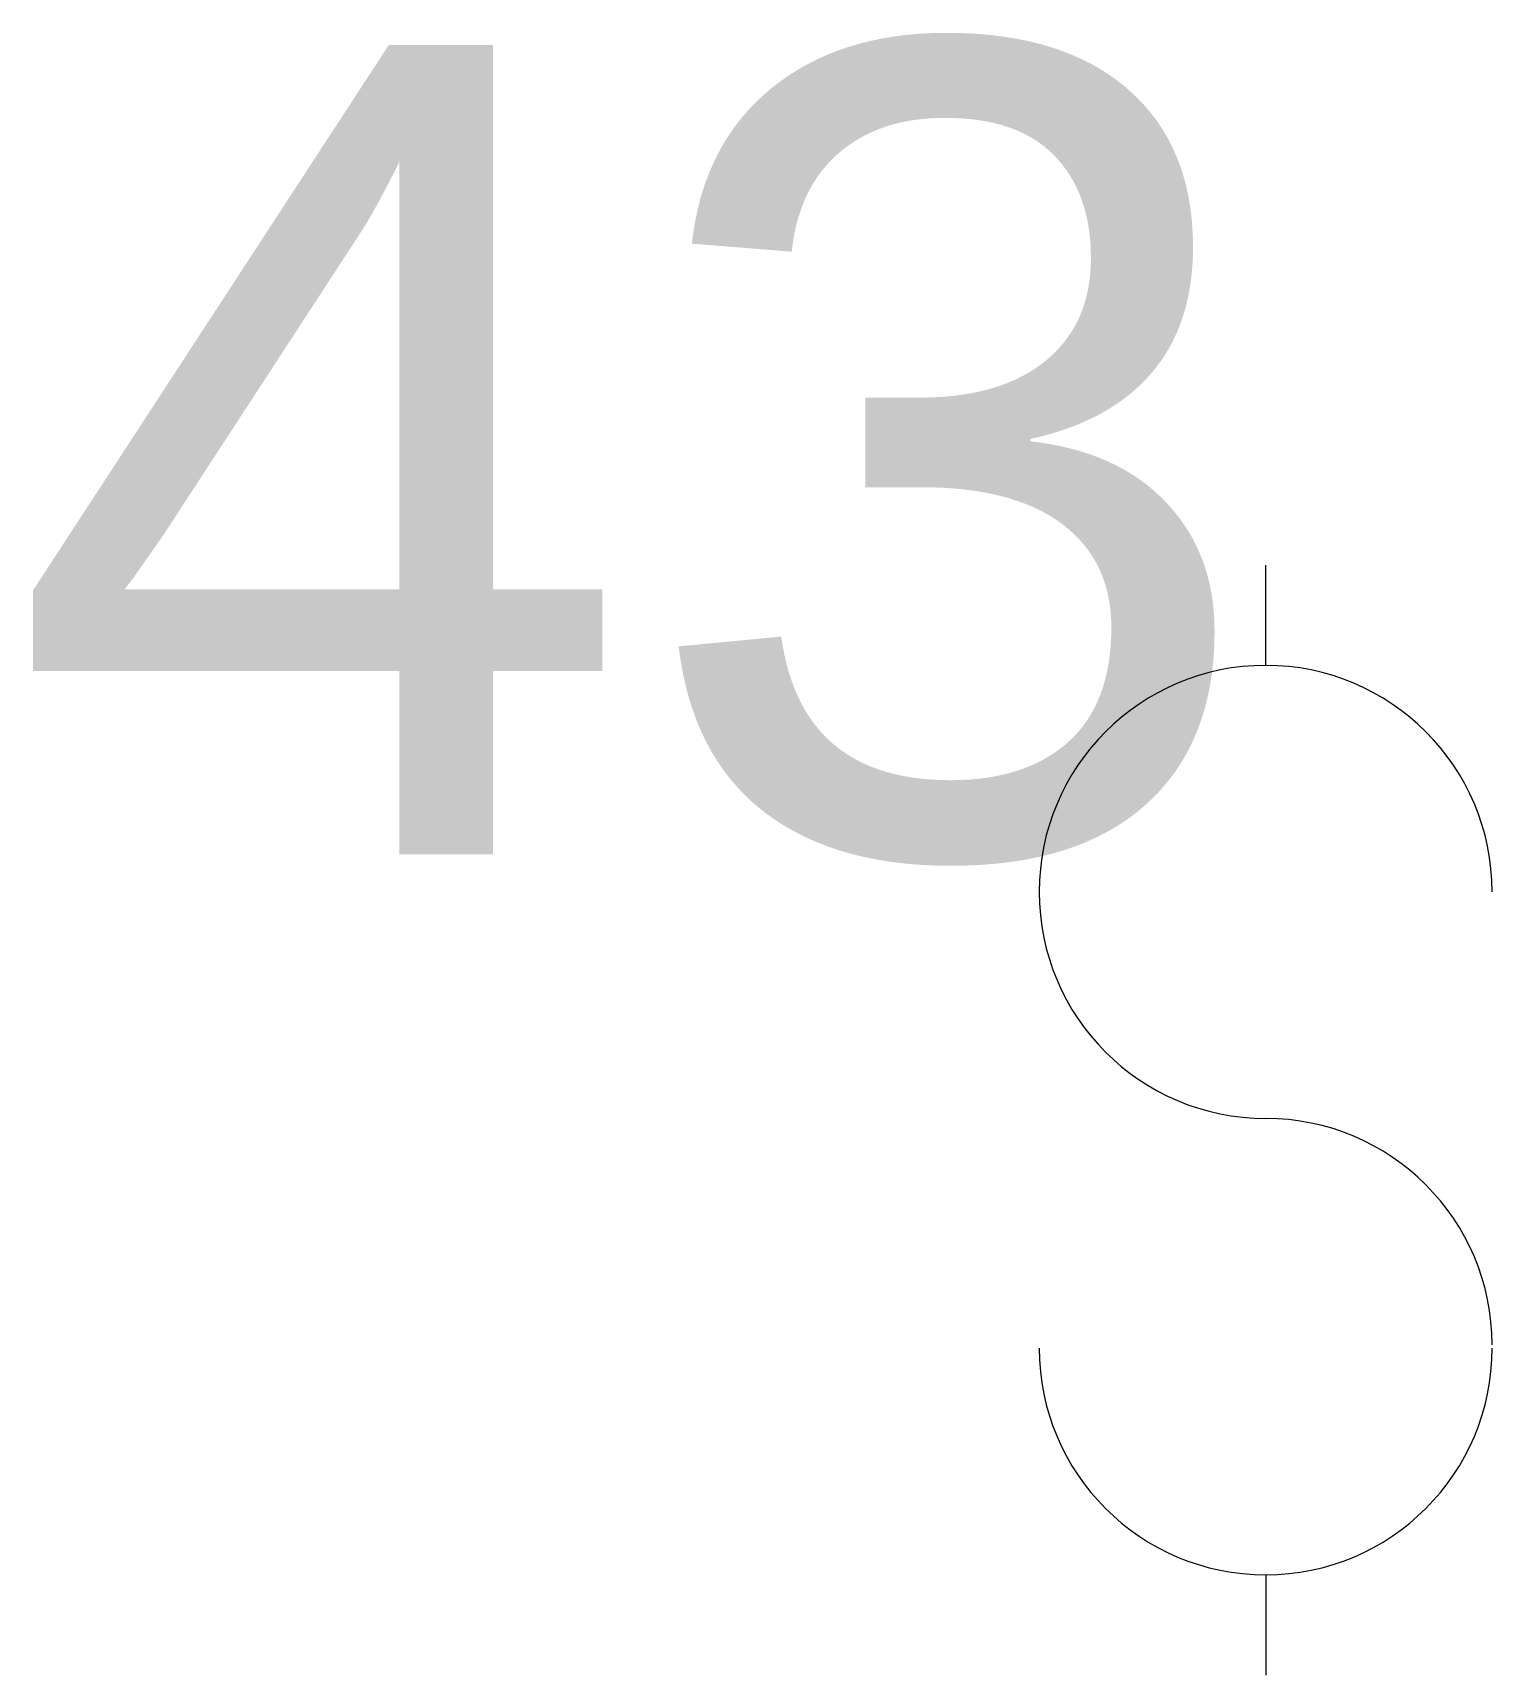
# Model space of a CAD drawing. Header units: feet. Extents: x 168.34 to 173.75, y 166.26 to 172.35.
import ezdxf
from ezdxf.enums import TextEntityAlignment as Align

# ---------------------------------------------------------------- set-up
doc = ezdxf.new("R2010")
doc.units = ezdxf.units.FT
doc.header["$MEASUREMENT"] = 0
doc.layers.get('0').update_dxf_attribs({"lineweight": 9})
doc.layers.add('E102-2nd-floor-electrical', color=7, linetype='Continuous', lineweight=9)
doc.layers.get('0').off()
doc.styles.add('Reg', font='Arial.ttf', dxfattribs={"height": 3})

# ---------------------------------------------------------------- blocks, each defined once
blk = doc.blocks.new('switch')
at = {"layer": 'E102-2nd-floor-electrical'}
for p, q in [((44, 1.6079), (44, 1.9796)), ((44, -1.763), (44, -2.1348))]:
    blk.add_line(p, q, dxfattribs=at)
for centre, start, end in [((44, 0.7683), 360, 270), ((44, -0.911), 0, 90), ((44, -0.9233), 180, 0)]:
    blk.add_arc(centre, 0.8396, start, end, dxfattribs=at)
at = {"style": 'Reg'}
blk.add_attdef('ID', text='', height=4.5, dxfattribs=at).set_placement((43.9946, 2.4075), align=Align.CENTER)

msp = doc.modelspace()

# ---------------------------------------------------------------- block references
at = {"layer": 'E102-2nd-floor-electrical'}
ref = msp.add_blockref('switch', (128.915, 168.3978), dxfattribs=at)
ref.add_attrib('ID', '43', dxfattribs={"layer": '0', "height": 3, "style": 'Reg'}).set_placement((172.9096, 170.8054), align=Align.MIDDLE_RIGHT)

doc.saveas('drawing.dxf')
